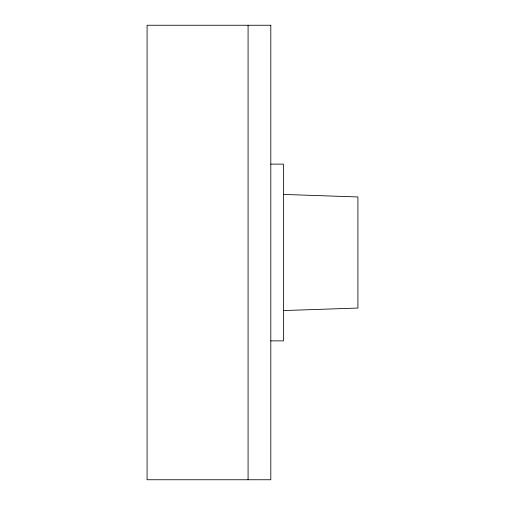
<?xml version="1.0" encoding="UTF-8"?>
<svg xmlns="http://www.w3.org/2000/svg" width="505" height="505" viewBox="0 0 505 505"><rect width="100%" height="100%" fill="white"/><g stroke="black" fill="none" stroke-linecap="round" stroke-linejoin="round"><path stroke-width="0.76" d="M283.431 310.575L357.919 308.05L357.919 196.95L283.431 194.425M270.806 164.125L283.431 164.125L283.431 340.875L270.806 340.875M248.081 25.25L248.081 479.75M270.806 25.25L147.081 25.25L147.081 479.75L270.806 479.75L270.806 25.25"/></g></svg>
